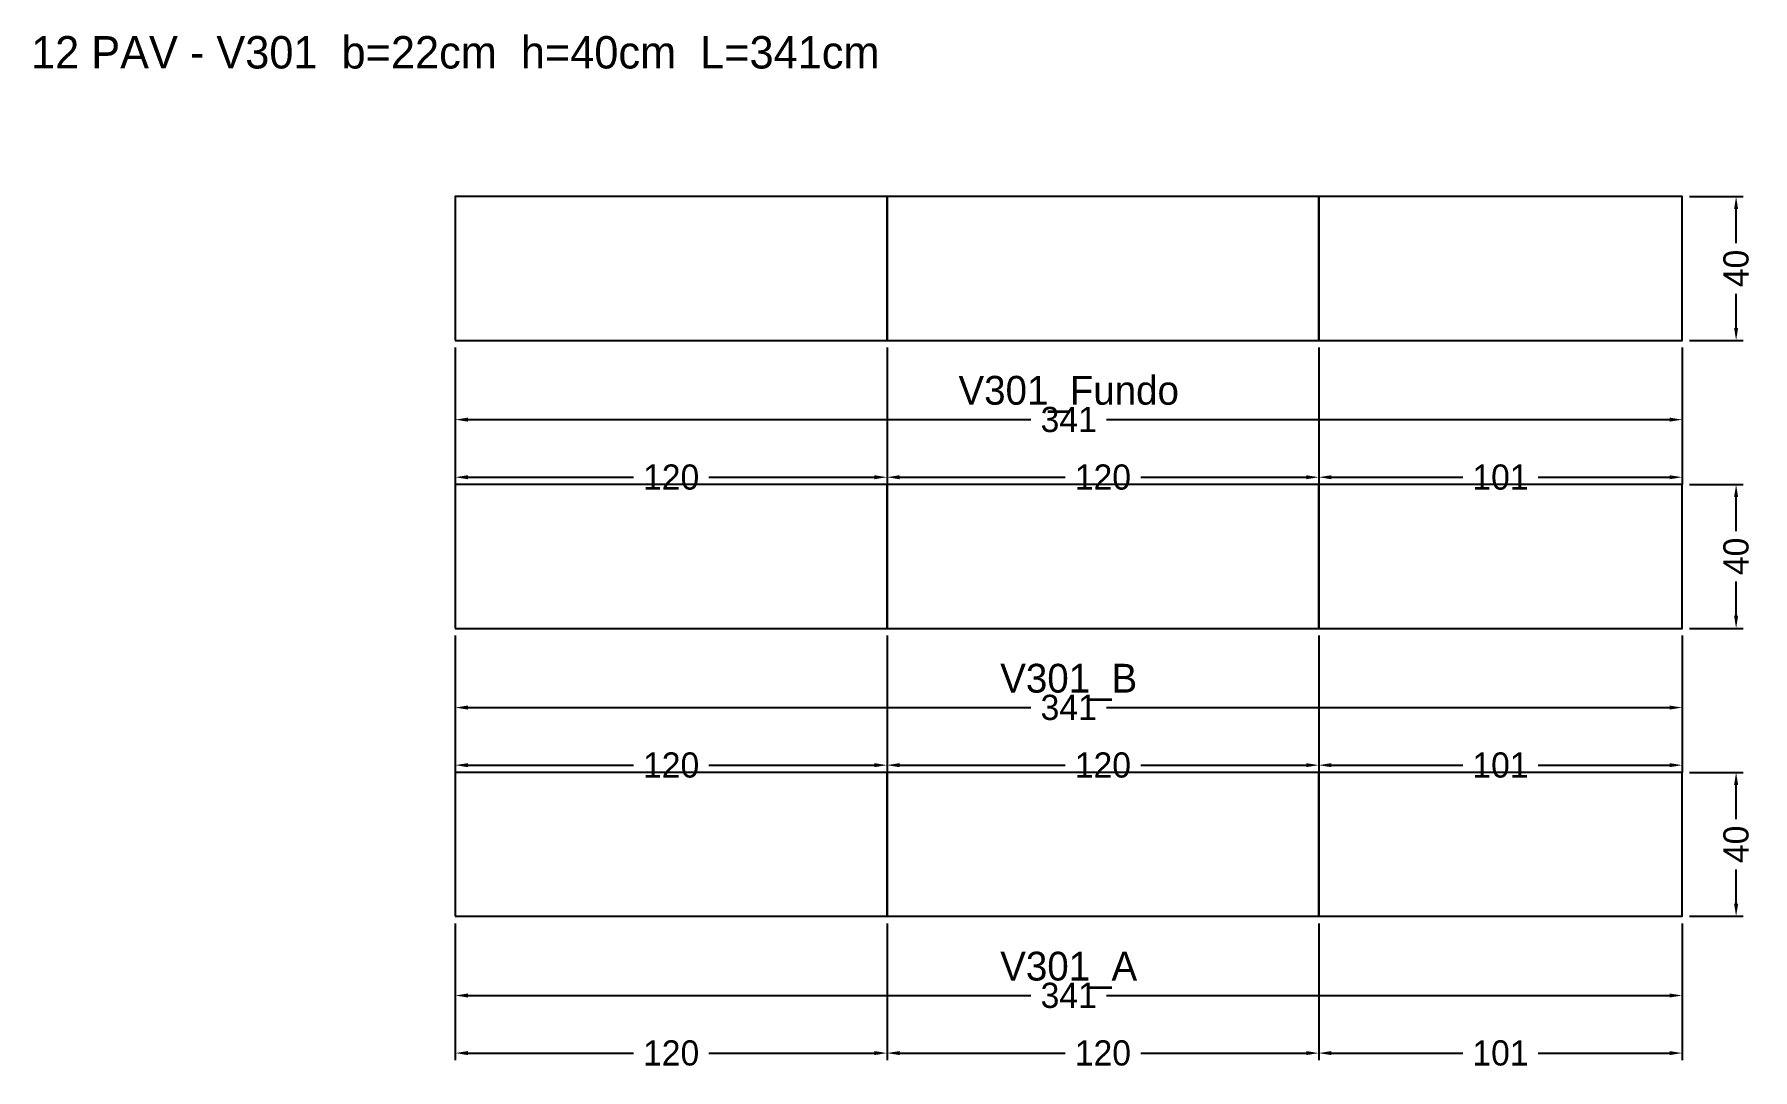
# Model space of a CAD drawing. Header units: metres. Extents: x -117 to 361, y -43 to 245.
import ezdxf

# ---------------------------------------------------------------- set-up
doc = ezdxf.new("R2010")
doc.units = ezdxf.units.M
for name, color, linetype in [('COTA', 3, 'Continuous'), ('NOMENCLATURA', 2, 'Continuous'), ('Paineis', 7, 'Continuous'), ('Texto Secao', 2, 'Continuous')]:
    doc.layers.add(name, color=color, linetype=linetype)
doc.dimstyles.new('COTA_VIG', dxfattribs={"dimtxt": 7, "dimasz": 3.5, "dimexe": 2, "dimexo": 2, "dimgap": 1.5, "dimtad": 1, "dimdec": 1, "dimcen": 2.5, "dimclrd": 3, "dimclre": 3, "dimclrt": 3, "dimazin": 3, "dimtfac": 1, "dimtmove": 0, "dimatfit": 3})

# ---------------------------------------------------------------- blocks, each defined once
blk = doc.blocks.new('_CLOSEDFILLED')
at = {"color": 0, "linetype": 'BYBLOCK'}
blk.add_solid([(-1, 0.16), (0, 0), (-1, -0.16)], dxfattribs=at)
blk = doc.blocks.new('*D1')
at = {"color": 3}
for p, q in [((0, -2), (0, -24)), ((341, -2), (341, -24)), ((3.5, -22), (160, -22)), ((181, -22), (337.5, -22))]:
    blk.add_line(p, q, dxfattribs=at)
at = {"layer": 'Defpoints'}
for p in [(0, 0), (341, 0), (0, -22)]:
    blk.add_point(p, dxfattribs=at)
at = {"layer": 'COTA', "color": 3, "xscale": 3.5, "yscale": 3.5, "rotation": 180}
blk.add_blockref('_CLOSEDFILLED', (0, -22), dxfattribs=at)
at = {"layer": 'COTA', "color": 3, "xscale": 3.5, "yscale": 3.5}
blk.add_blockref('_CLOSEDFILLED', (341, -22), dxfattribs=at)
at = {"layer": 'COTA', "color": 3, "insert": (170.5, -22), "char_height": 7, "attachment_point": 5}
blk.add_mtext('341', dxfattribs=at)
blk = doc.blocks.new('*D2')
at = {"color": 3}
for p, q in [((0, -2), (0, -40)), ((120, -2), (120, -40)), ((3.5, -38), (49.5, -38)), ((70.5, -38), (116.5, -38))]:
    blk.add_line(p, q, dxfattribs=at)
at = {"layer": 'Defpoints'}
for p in [(0, 0), (120, 0), (0, -38)]:
    blk.add_point(p, dxfattribs=at)
at = {"layer": 'COTA', "color": 3, "xscale": 3.5, "yscale": 3.5, "rotation": 180}
blk.add_blockref('_CLOSEDFILLED', (0, -38), dxfattribs=at)
at = {"layer": 'COTA', "color": 3, "xscale": 3.5, "yscale": 3.5}
blk.add_blockref('_CLOSEDFILLED', (120, -38), dxfattribs=at)
at = {"layer": 'COTA', "color": 3, "insert": (60, -38), "char_height": 7, "attachment_point": 5}
blk.add_mtext('120', dxfattribs=at)
blk = doc.blocks.new('*D3')
at = {"color": 3}
for p, q in [((120, -2), (120, -40)), ((240, -2), (240, -40)), ((123.5, -38), (169.5, -38)), ((190.5, -38), (236.5, -38))]:
    blk.add_line(p, q, dxfattribs=at)
at = {"layer": 'Defpoints'}
for p in [(120, 0), (240, 0), (120, -38)]:
    blk.add_point(p, dxfattribs=at)
at = {"layer": 'COTA', "color": 3, "xscale": 3.5, "yscale": 3.5, "rotation": 180}
blk.add_blockref('_CLOSEDFILLED', (120, -38), dxfattribs=at)
at = {"layer": 'COTA', "color": 3, "xscale": 3.5, "yscale": 3.5}
blk.add_blockref('_CLOSEDFILLED', (240, -38), dxfattribs=at)
at = {"layer": 'COTA', "color": 3, "insert": (180, -38), "char_height": 7, "attachment_point": 5}
blk.add_mtext('120', dxfattribs=at)
blk = doc.blocks.new('*D4')
at = {"color": 3}
for p, q in [((240, -2), (240, -40)), ((341, -2), (341, -40)), ((243.5, -38), (280, -38)), ((301, -38), (337.5, -38))]:
    blk.add_line(p, q, dxfattribs=at)
at = {"layer": 'Defpoints'}
for p in [(240, 0), (341, 0), (240, -38)]:
    blk.add_point(p, dxfattribs=at)
at = {"layer": 'COTA', "color": 3, "xscale": 3.5, "yscale": 3.5, "rotation": 180}
blk.add_blockref('_CLOSEDFILLED', (240, -38), dxfattribs=at)
at = {"layer": 'COTA', "color": 3, "xscale": 3.5, "yscale": 3.5}
blk.add_blockref('_CLOSEDFILLED', (341, -38), dxfattribs=at)
at = {"layer": 'COTA', "color": 3, "insert": (290.5, -38), "char_height": 7, "attachment_point": 5}
blk.add_mtext('101', dxfattribs=at)
blk = doc.blocks.new('*D5')
at = {"color": 3}
for p, q in [((343, 40), (358, 40)), ((356, 27), (356, 36.5)), ((356, 3.5), (356, 13)), ((343, 0), (358, 0))]:
    blk.add_line(p, q, dxfattribs=at)
at = {"layer": 'Defpoints'}
for p in [(341, 40), (341, 0), (356, 0)]:
    blk.add_point(p, dxfattribs=at)
at = {"layer": 'COTA', "color": 3, "xscale": 3.5, "yscale": 3.5}
for p, rotation in [((356, 40), 90), ((356, 0), 270)]:
    blk.add_blockref('_CLOSEDFILLED', p, dxfattribs=dict(at, rotation=rotation))
at = {"layer": 'COTA', "color": 3, "insert": (356, 20), "char_height": 7, "attachment_point": 5, "rotation": 90}
blk.add_mtext('40', dxfattribs=at)
blk = doc.blocks.new('*D6')
at = {"color": 3}
for p, q in [((0, 78), (0, 56)), ((341, 78), (341, 56)), ((3.5, 58), (160, 58)), ((181, 58), (337.5, 58))]:
    blk.add_line(p, q, dxfattribs=at)
at = {"layer": 'Defpoints'}
for p in [(0, 80), (341, 80), (0, 58)]:
    blk.add_point(p, dxfattribs=at)
at = {"layer": 'COTA', "color": 3, "xscale": 3.5, "yscale": 3.5, "rotation": 180}
blk.add_blockref('_CLOSEDFILLED', (0, 58), dxfattribs=at)
at = {"layer": 'COTA', "color": 3, "xscale": 3.5, "yscale": 3.5}
blk.add_blockref('_CLOSEDFILLED', (341, 58), dxfattribs=at)
at = {"layer": 'COTA', "color": 3, "insert": (170.5, 58), "char_height": 7, "attachment_point": 5}
blk.add_mtext('341', dxfattribs=at)
blk = doc.blocks.new('*D7')
at = {"color": 3}
for p, q in [((0, 78), (0, 40)), ((120, 78), (120, 40)), ((3.5, 42), (49.5, 42)), ((70.5, 42), (116.5, 42))]:
    blk.add_line(p, q, dxfattribs=at)
at = {"layer": 'Defpoints'}
for p in [(0, 80), (120, 80), (0, 42)]:
    blk.add_point(p, dxfattribs=at)
at = {"layer": 'COTA', "color": 3, "xscale": 3.5, "yscale": 3.5, "rotation": 180}
blk.add_blockref('_CLOSEDFILLED', (0, 42), dxfattribs=at)
at = {"layer": 'COTA', "color": 3, "xscale": 3.5, "yscale": 3.5}
blk.add_blockref('_CLOSEDFILLED', (120, 42), dxfattribs=at)
at = {"layer": 'COTA', "color": 3, "insert": (60, 42), "char_height": 7, "attachment_point": 5}
blk.add_mtext('120', dxfattribs=at)
blk = doc.blocks.new('*D8')
at = {"color": 3}
for p, q in [((120, 78), (120, 40)), ((240, 78), (240, 40)), ((123.5, 42), (169.5, 42)), ((190.5, 42), (236.5, 42))]:
    blk.add_line(p, q, dxfattribs=at)
at = {"layer": 'Defpoints'}
for p in [(120, 80), (240, 80), (120, 42)]:
    blk.add_point(p, dxfattribs=at)
at = {"layer": 'COTA', "color": 3, "xscale": 3.5, "yscale": 3.5, "rotation": 180}
blk.add_blockref('_CLOSEDFILLED', (120, 42), dxfattribs=at)
at = {"layer": 'COTA', "color": 3, "xscale": 3.5, "yscale": 3.5}
blk.add_blockref('_CLOSEDFILLED', (240, 42), dxfattribs=at)
at = {"layer": 'COTA', "color": 3, "insert": (180, 42), "char_height": 7, "attachment_point": 5}
blk.add_mtext('120', dxfattribs=at)
blk = doc.blocks.new('*D9')
at = {"color": 3}
for p, q in [((240, 78), (240, 40)), ((341, 78), (341, 40)), ((243.5, 42), (280, 42)), ((301, 42), (337.5, 42))]:
    blk.add_line(p, q, dxfattribs=at)
at = {"layer": 'Defpoints'}
for p in [(240, 80), (341, 80), (240, 42)]:
    blk.add_point(p, dxfattribs=at)
at = {"layer": 'COTA', "color": 3, "xscale": 3.5, "yscale": 3.5, "rotation": 180}
blk.add_blockref('_CLOSEDFILLED', (240, 42), dxfattribs=at)
at = {"layer": 'COTA', "color": 3, "xscale": 3.5, "yscale": 3.5}
blk.add_blockref('_CLOSEDFILLED', (341, 42), dxfattribs=at)
at = {"layer": 'COTA', "color": 3, "insert": (290.5, 42), "char_height": 7, "attachment_point": 5}
blk.add_mtext('101', dxfattribs=at)
blk = doc.blocks.new('*D10')
at = {"color": 3}
for p, q in [((343, 120), (358, 120)), ((356, 107), (356, 116.5)), ((356, 83.5), (356, 93)), ((343, 80), (358, 80))]:
    blk.add_line(p, q, dxfattribs=at)
at = {"layer": 'Defpoints'}
for p in [(341, 120), (341, 80), (356, 80)]:
    blk.add_point(p, dxfattribs=at)
at = {"layer": 'COTA', "color": 3, "xscale": 3.5, "yscale": 3.5}
for p, rotation in [((356, 120), 90), ((356, 80), 270)]:
    blk.add_blockref('_CLOSEDFILLED', p, dxfattribs=dict(at, rotation=rotation))
at = {"layer": 'COTA', "color": 3, "insert": (356, 100), "char_height": 7, "attachment_point": 5, "rotation": 90}
blk.add_mtext('40', dxfattribs=at)
blk = doc.blocks.new('*D11')
at = {"color": 3}
for p, q in [((0, 158), (0, 136)), ((341, 158), (341, 136)), ((3.5, 138), (160, 138)), ((181, 138), (337.5, 138))]:
    blk.add_line(p, q, dxfattribs=at)
at = {"layer": 'Defpoints'}
for p in [(0, 160), (341, 160), (0, 138)]:
    blk.add_point(p, dxfattribs=at)
at = {"layer": 'COTA', "color": 3, "xscale": 3.5, "yscale": 3.5, "rotation": 180}
blk.add_blockref('_CLOSEDFILLED', (0, 138), dxfattribs=at)
at = {"layer": 'COTA', "color": 3, "xscale": 3.5, "yscale": 3.5}
blk.add_blockref('_CLOSEDFILLED', (341, 138), dxfattribs=at)
at = {"layer": 'COTA', "color": 3, "insert": (170.5, 138), "char_height": 7, "attachment_point": 5}
blk.add_mtext('341', dxfattribs=at)
blk = doc.blocks.new('*D12')
at = {"color": 3}
for p, q in [((0, 158), (0, 120)), ((120, 158), (120, 120)), ((3.5, 122), (49.5, 122)), ((70.5, 122), (116.5, 122))]:
    blk.add_line(p, q, dxfattribs=at)
at = {"layer": 'Defpoints'}
for p in [(0, 160), (120, 160), (0, 122)]:
    blk.add_point(p, dxfattribs=at)
at = {"layer": 'COTA', "color": 3, "xscale": 3.5, "yscale": 3.5, "rotation": 180}
blk.add_blockref('_CLOSEDFILLED', (0, 122), dxfattribs=at)
at = {"layer": 'COTA', "color": 3, "xscale": 3.5, "yscale": 3.5}
blk.add_blockref('_CLOSEDFILLED', (120, 122), dxfattribs=at)
at = {"layer": 'COTA', "color": 3, "insert": (60, 122), "char_height": 7, "attachment_point": 5}
blk.add_mtext('120', dxfattribs=at)
blk = doc.blocks.new('*D13')
at = {"color": 3}
for p, q in [((120, 158), (120, 120)), ((240, 158), (240, 120)), ((123.5, 122), (169.5, 122)), ((190.5, 122), (236.5, 122))]:
    blk.add_line(p, q, dxfattribs=at)
at = {"layer": 'Defpoints'}
for p in [(120, 160), (240, 160), (120, 122)]:
    blk.add_point(p, dxfattribs=at)
at = {"layer": 'COTA', "color": 3, "xscale": 3.5, "yscale": 3.5, "rotation": 180}
blk.add_blockref('_CLOSEDFILLED', (120, 122), dxfattribs=at)
at = {"layer": 'COTA', "color": 3, "xscale": 3.5, "yscale": 3.5}
blk.add_blockref('_CLOSEDFILLED', (240, 122), dxfattribs=at)
at = {"layer": 'COTA', "color": 3, "insert": (180, 122), "char_height": 7, "attachment_point": 5}
blk.add_mtext('120', dxfattribs=at)
blk = doc.blocks.new('*D14')
at = {"color": 3}
for p, q in [((240, 158), (240, 120)), ((341, 158), (341, 120)), ((243.5, 122), (280, 122)), ((301, 122), (337.5, 122))]:
    blk.add_line(p, q, dxfattribs=at)
at = {"layer": 'Defpoints'}
for p in [(240, 160), (341, 160), (240, 122)]:
    blk.add_point(p, dxfattribs=at)
at = {"layer": 'COTA', "color": 3, "xscale": 3.5, "yscale": 3.5, "rotation": 180}
blk.add_blockref('_CLOSEDFILLED', (240, 122), dxfattribs=at)
at = {"layer": 'COTA', "color": 3, "xscale": 3.5, "yscale": 3.5}
blk.add_blockref('_CLOSEDFILLED', (341, 122), dxfattribs=at)
at = {"layer": 'COTA', "color": 3, "insert": (290.5, 122), "char_height": 7, "attachment_point": 5}
blk.add_mtext('101', dxfattribs=at)
blk = doc.blocks.new('*D15')
at = {"color": 3}
for p, q in [((343, 200), (358, 200)), ((356, 187), (356, 196.5)), ((356, 163.5), (356, 173)), ((343, 160), (358, 160))]:
    blk.add_line(p, q, dxfattribs=at)
at = {"layer": 'Defpoints'}
for p in [(341, 200), (341, 160), (356, 160)]:
    blk.add_point(p, dxfattribs=at)
at = {"layer": 'COTA', "color": 3, "xscale": 3.5, "yscale": 3.5}
for p, rotation in [((356, 200), 90), ((356, 160), 270)]:
    blk.add_blockref('_CLOSEDFILLED', p, dxfattribs=dict(at, rotation=rotation))
at = {"layer": 'COTA', "color": 3, "insert": (356, 180), "char_height": 7, "attachment_point": 5, "rotation": 90}
blk.add_mtext('40', dxfattribs=at)

msp = doc.modelspace()

# ---------------------------------------------------------------- linework, layer by layer
at = {"layer": 'Paineis'}
for points in [[(0, 160), (120, 160), (120, 200), (0, 200)], [(120, 160), (240, 160), (240, 200), (120, 200)], [(240, 160), (341, 160), (341, 200), (240, 200)], [(0, 80), (120, 80), (120, 120), (0, 120)], [(120, 80), (240, 80), (240, 120), (120, 120)], [(240, 80), (341, 80), (341, 120), (240, 120)], [(0, 0), (120, 0), (120, 40), (0, 40)], [(120, 0), (240, 0), (240, 40), (120, 40)], [(240, 0), (341, 0), (341, 40), (240, 40)]]:
    msp.add_lwpolyline(points, close=True, dxfattribs=at)

# ---------------------------------------------------------------- texts
at = {"layer": 'NOMENCLATURA', "insert": (0, 240), "char_height": 9, "width": 361, "attachment_point": 5}
msp.add_mtext('12 PAV - V301  b=22cm  h=40cm  L=341cm', dxfattribs=at)
at = {"layer": 'Texto Secao', "char_height": 8, "width": 361, "attachment_point": 5}
for s, insert in [('V301_Fundo', (170.5, 145)), ('V301_B', (170.5, 65)), ('V301_A', (170.5, -15))]:
    msp.add_mtext(s, dxfattribs=dict(at, insert=insert))

# ---------------------------------------------------------------- dimensions: what is measured, and where the dimension line sits
at = {"layer": 'COTA'}
for base, p1, p2, picture, middle in [((356, 160), (341, 160), (341, 200), '*D15', (356, 180)), ((356, 80), (341, 80), (341, 120), '*D10', (356, 100)), ((356, 0), (341, 0), (341, 40), '*D5', (356, 20))]:
    dim = msp.add_linear_dim(base=base, p1=p1, p2=p2, angle=90, dimstyle='COTA_VIG', dxfattribs=at)
    dim.commit()
    dim.dimension.update_dxf_attribs({"geometry": picture, "text_midpoint": middle})
for base, p1, p2, picture, middle in [((0, 138), (0, 160), (341, 160), '*D11', (170.5, 138)), ((0, 122), (0, 160), (120, 160), '*D12', (60, 122)), ((120, 122), (120, 160), (240, 160), '*D13', (180, 122)), ((240, 122), (240, 160), (341, 160), '*D14', (290.5, 122)), ((0, 58), (0, 80), (341, 80), '*D6', (170.5, 58)), ((0, 42), (0, 80), (120, 80), '*D7', (60, 42)), ((120, 42), (120, 80), (240, 80), '*D8', (180, 42)), ((240, 42), (240, 80), (341, 80), '*D9', (290.5, 42)), ((0, -22), (0, 0), (341, 0), '*D1', (170.5, -22)), ((0, -38), (0, 0), (120, 0), '*D2', (60, -38)), ((120, -38), (120, 0), (240, 0), '*D3', (180, -38)), ((240, -38), (240, 0), (341, 0), '*D4', (290.5, -38))]:
    dim = msp.add_linear_dim(base=base, p1=p1, p2=p2, dimstyle='COTA_VIG', dxfattribs=at)
    dim.commit()
    dim.dimension.update_dxf_attribs({"geometry": picture, "text_midpoint": middle})

doc.saveas('drawing.dxf')
